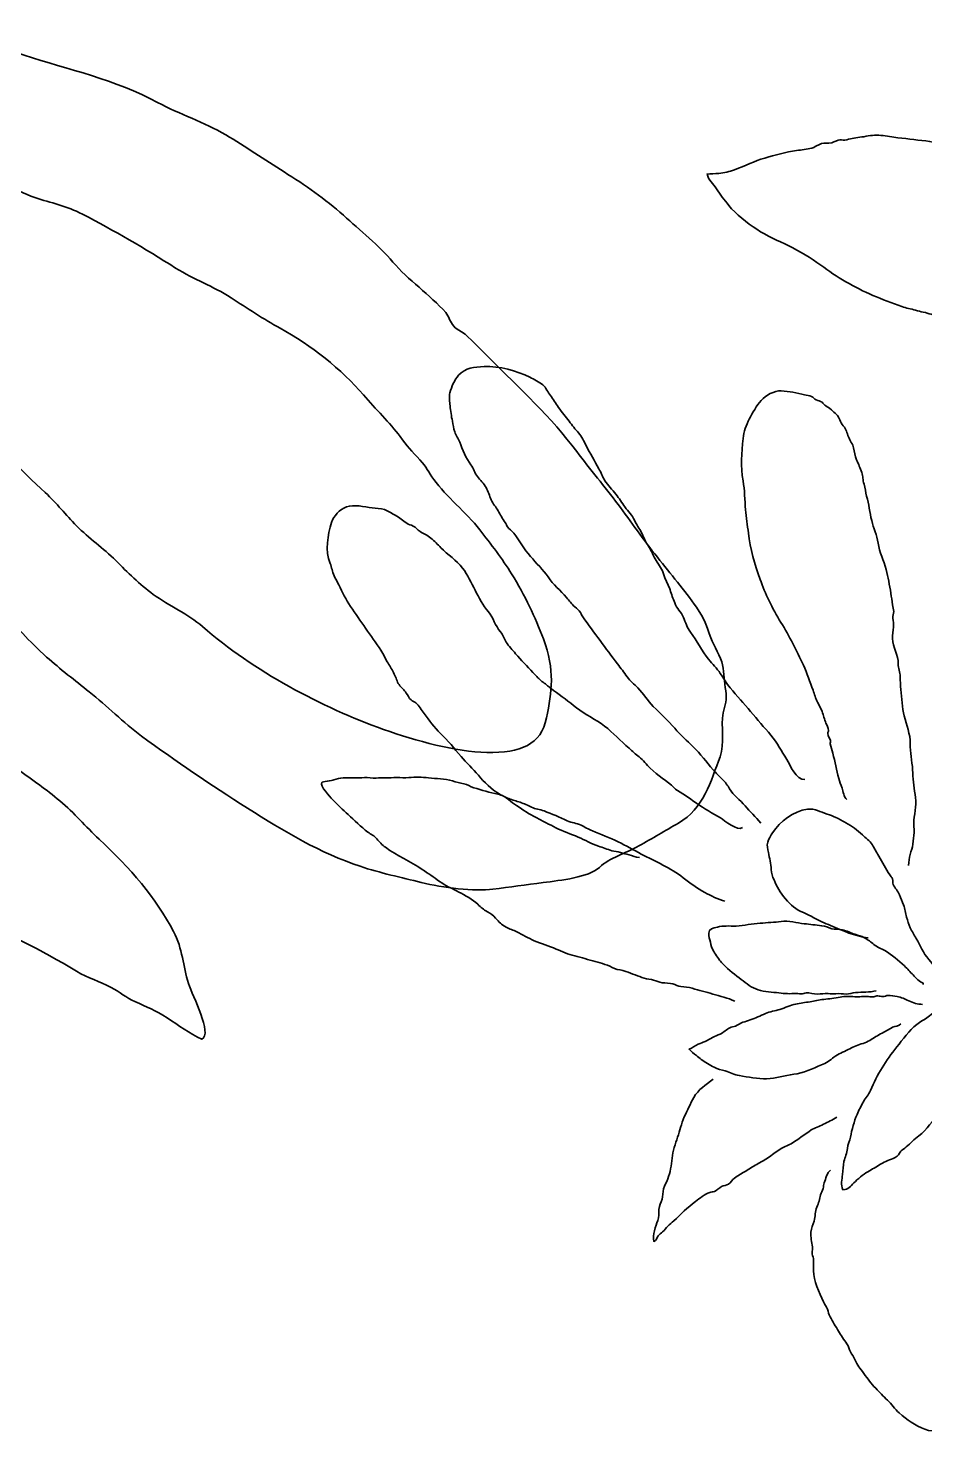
# Model space of a CAD drawing. Header units: millimetres. Extents: x 303.9 to 374.2, y -244.7 to -222.4.
# Drawn here: x 328.14 to 329.912, y -238.567 to -235.79 of the extents above; entities that cross this region are included whole.
import ezdxf

# ---------------------------------------------------------------- set-up
doc = ezdxf.new("R2010")
doc.units = ezdxf.units.MM
doc.header["$MEASUREMENT"] = 0
doc.layers.add('Bottom', color=7, linetype='Continuous', lineweight=0)

msp = doc.modelspace()

# ---------------------------------------------------------------- linework, layer by layer
at = {"layer": 'Bottom', "color": 18, "lineweight": 35, "true_color": 0x000000}
for points, knots in [([(327.5417, -236.2368), (327.5549, -236.2578), (327.551, -236.2714), (327.5564, -236.2911), (327.5619, -236.3112), (327.5755, -236.3258), (327.5893, -236.3455), (327.6132, -236.3798), (327.6267, -236.414), (327.6498, -236.4472), (327.695, -236.5122), (327.7507, -236.5736), (327.8089, -236.6347), (327.8376, -236.6648), (327.8649, -236.6952), (327.8938, -236.7252), (327.9265, -236.7592), (327.9478, -236.797), (327.9791, -236.8321), (328.0123, -236.8694), (328.0516, -236.902), (328.0853, -236.9384), (328.1165, -236.972), (328.1416, -237.0021), (328.1769, -237.0334), (328.2038, -237.0572), (328.2327, -237.0795), (328.2612, -237.1021), (328.2966, -237.1303), (328.3278, -237.1625), (328.3644, -237.1894), (328.4325, -237.2394), (328.5005, -237.2856), (328.5738, -237.332), (328.6464, -237.378), (328.7178, -237.4209), (328.7963, -237.4469), (328.8356, -237.46), (328.8783, -237.4691), (328.9172, -237.4788), (328.9596, -237.4894), (329.0222, -237.4968), (329.0589, -237.4921), (329.0917, -237.4879), (329.1248, -237.4834), (329.1578, -237.4791), (329.1937, -237.4745), (329.2474, -237.4689), (329.2692, -237.449), (329.2905, -237.4296), (329.3204, -237.4216), (329.3474, -237.4065), (329.3737, -237.3918), (329.3995, -237.3764), (329.4256, -237.3614), (329.4739, -237.3337), (329.4898, -237.2784), (329.5075, -237.2303), (329.5169, -237.2047), (329.5088, -237.1708), (329.5138, -237.1435), (329.5165, -237.1287), (329.5224, -237.1174), (329.5189, -237.1001), (329.5152, -237.082), (329.5161, -237.0661), (329.5126, -237.049), (329.5091, -237.0322), (329.4954, -237.0126), (329.4893, -236.9952), (329.481, -236.9715), (329.4769, -236.9579), (329.4609, -236.9349), (329.4371, -236.9008), (329.4103, -236.8695), (329.3837, -236.836), (329.3569, -236.8023), (329.3312, -236.7656), (329.3061, -236.7317), (329.2797, -236.6962), (329.2508, -236.6631), (329.2243, -236.6273), (329.1745, -236.56), (329.1119, -236.5024), (329.0507, -236.4415), (329.0349, -236.4258), (329.0208, -236.4104), (329.0036, -236.3953), (328.9957, -236.3884), (328.9897, -236.3888), (328.9812, -236.3796), (328.9738, -236.3716), (328.9727, -236.3605), (328.9655, -236.3525), (328.9347, -236.3178), (328.8907, -236.2876), (328.8611, -236.2527), (328.8333, -236.2201), (328.7966, -236.1903), (328.7632, -236.1602), (328.7277, -236.1282), (328.6877, -236.1009), (328.646, -236.0745), (328.6077, -236.0502), (328.5696, -236.0245), (328.5307, -236.0013), (328.4878, -235.9759), (328.4401, -235.961), (328.3962, -235.9373), (328.3144, -235.8929), (328.2179, -235.8717), (328.1328, -235.844), (328.0903, -235.8302), (328.0506, -235.826), (328.0088, -235.8151), (327.9773, -235.8069), (327.9027, -235.7904), (327.8924, -235.8171), (327.9012, -235.8242), (327.9102, -235.8266), (327.9193, -235.8244)], [0, 0, 0, 0, 1, 1, 1, 2, 2, 2, 3, 3, 3, 4, 4, 4, 5, 5, 5, 6, 6, 6, 7, 7, 7, 8, 8, 8, 9, 9, 9, 10, 10, 10, 11, 11, 11, 12, 12, 12, 13, 13, 13, 14, 14, 14, 15, 15, 15, 16, 16, 16, 17, 17, 17, 18, 18, 18, 19, 19, 19, 20, 20, 20, 21, 21, 21, 22, 22, 22, 23, 23, 23, 24, 24, 24, 25, 25, 25, 26, 26, 26, 27, 27, 27, 28, 28, 28, 29, 29, 29, 30, 30, 30, 31, 31, 31, 32, 32, 32, 33, 33, 33, 34, 34, 34, 35, 35, 35, 36, 36, 36, 37, 37, 37, 38, 38, 38, 39, 39, 39, 40, 40, 40, 40]), ([(327.8457, -235.8618), (327.8658, -235.876), (327.8909, -235.9173), (327.8957, -235.9353), (327.902, -235.9589), (327.9, -235.9748), (327.8967, -235.9939), (327.8903, -236.031), (327.8901, -236.0704), (327.8917, -236.1116), (327.8931, -236.1476), (327.8939, -236.1816), (327.89, -236.2153), (327.8875, -236.2367), (327.8876, -236.2513), (327.8921, -236.2741), (327.8952, -236.2894), (327.8892, -236.3013), (327.8967, -236.3177), (327.9054, -236.3368), (327.9255, -236.3557), (327.9376, -236.3746), (327.9568, -236.4045), (327.9686, -236.4329), (327.9804, -236.4624), (327.9871, -236.479), (327.9964, -236.4882), (328.0085, -236.5033), (328.025, -236.5238), (328.0326, -236.5393), (328.0436, -236.5604), (328.0699, -236.6107), (328.1281, -236.6649), (328.1742, -236.7084), (328.1971, -236.73), (328.2143, -236.752), (328.2361, -236.7741), (328.2604, -236.7988), (328.2889, -236.8181), (328.3137, -236.8427), (328.3366, -236.8655), (328.3604, -236.8901), (328.3877, -236.9097), (328.4189, -236.9322), (328.456, -236.9481), (328.485, -236.9733), (328.5856, -237.0606), (328.721, -237.1334), (328.8424, -237.1763), (328.9074, -237.1992), (328.9856, -237.2207), (329.0465, -237.2217), (329.1141, -237.2228), (329.154, -237.2071), (329.1646, -237.1536), (329.1749, -237.1019), (329.1821, -237.0597), (329.1584, -236.9976), (329.142, -236.9546), (329.1223, -236.912), (329.0955, -236.8688), (329.0778, -236.8402), (329.0546, -236.8096), (329.0326, -236.7817), (329.0059, -236.7478), (328.9665, -236.7159), (328.9418, -236.6825), (328.931, -236.6679), (328.9276, -236.6575), (328.9145, -236.6439), (328.8984, -236.6273), (328.889, -236.6155), (328.8755, -236.5976), (328.8549, -236.5703), (328.8268, -236.5432), (328.8031, -236.5154), (328.7598, -236.4648), (328.6991, -236.4168), (328.6383, -236.3836), (328.6056, -236.3657), (328.5732, -236.3439), (328.5414, -236.3234), (328.5046, -236.2997), (328.4695, -236.2886), (328.4318, -236.2646), (328.3699, -236.2251), (328.3108, -236.1912), (328.2478, -236.1581), (328.2168, -236.1419), (328.185, -236.1359), (328.1534, -236.1253), (328.133, -236.1185), (328.114, -236.1064), (328.0932, -236.0998), (328.0767, -236.0946), (328.0579, -236.0956), (328.0451, -236.0812), (328.049, -236.0807), (328.053, -236.0802), (328.0569, -236.0797)], [0, 0, 0, 0, 1, 1, 1, 2, 2, 2, 3, 3, 3, 4, 4, 4, 5, 5, 5, 6, 6, 6, 7, 7, 7, 8, 8, 8, 9, 9, 9, 10, 10, 10, 11, 11, 11, 12, 12, 12, 13, 13, 13, 14, 14, 14, 15, 15, 15, 16, 16, 16, 17, 17, 17, 18, 18, 18, 19, 19, 19, 20, 20, 20, 21, 21, 21, 22, 22, 22, 23, 23, 23, 24, 24, 24, 25, 25, 25, 26, 26, 26, 27, 27, 27, 28, 28, 28, 29, 29, 29, 30, 30, 30, 31, 31, 31, 32, 32, 32, 33, 33, 33, 33]), ([(330.6259, -236.4541), (330.6073, -236.4519), (330.5862, -236.4602), (330.5679, -236.4608), (330.5492, -236.4615), (330.5286, -236.4557), (330.5119, -236.45), (330.4952, -236.4445), (330.4727, -236.4451), (330.4551, -236.4431), (330.4436, -236.4418), (330.4362, -236.4398), (330.4255, -236.4362), (330.4146, -236.4326), (330.4028, -236.4346), (330.3919, -236.4315), (330.384, -236.4292), (330.3781, -236.4257), (330.3697, -236.4243), (330.3615, -236.4229), (330.3521, -236.4238), (330.3441, -236.4216), (330.3344, -236.4189), (330.3272, -236.4149), (330.3169, -236.4138), (330.3059, -236.4127), (330.2947, -236.4115), (330.2837, -236.41), (330.2732, -236.4086), (330.2646, -236.4039), (330.2545, -236.402), (330.2465, -236.4005), (330.238, -236.4002), (330.2299, -236.3993), (330.2055, -236.3964), (330.1811, -236.3939), (330.1568, -236.3908), (330.1462, -236.3895), (330.138, -236.392), (330.1275, -236.3921), (330.1191, -236.3921), (330.1101, -236.3898), (330.1017, -236.3888), (330.0934, -236.3879), (330.0851, -236.3868), (330.0767, -236.3859), (330.0632, -236.3845), (330.0529, -236.3799), (330.04, -236.377), (330.0315, -236.3752), (330.0221, -236.3758), (330.0136, -236.3743), (330.0036, -236.3725), (329.9955, -236.368), (329.9853, -236.3664), (329.9643, -236.3632), (329.9444, -236.3628), (329.9247, -236.356), (329.9149, -236.3526), (329.9036, -236.351), (329.8937, -236.348), (329.8845, -236.3452), (329.8758, -236.344), (329.8668, -236.3406), (329.8476, -236.3332), (329.8281, -236.3266), (329.8094, -236.3186), (329.7735, -236.3032), (329.7373, -236.2818), (329.7065, -236.2589), (329.687, -236.2443), (329.6648, -236.2315), (329.6432, -236.2208), (329.6222, -236.2104), (329.5999, -236.2008), (329.5802, -236.1881), (329.5605, -236.1753), (329.5394, -236.1584), (329.5247, -236.1407), (329.5156, -236.1297), (329.5081, -236.1196), (329.5004, -236.1079), (329.4941, -236.0982), (329.4843, -236.0905), (329.482, -236.0789), (329.4891, -236.0777), (329.4973, -236.0785), (329.505, -236.0775), (329.5169, -236.076), (329.525, -236.0743), (329.5364, -236.0702), (329.5569, -236.0629), (329.5754, -236.0532), (329.5961, -236.0473), (329.616, -236.0416), (329.638, -236.0354), (329.6588, -236.0324), (329.6687, -236.031), (329.6793, -236.0299), (329.6887, -236.0274), (329.6959, -236.0255), (329.695, -236.0243), (329.7025, -236.0208), (329.7118, -236.0165), (329.7135, -236.0186), (329.7228, -236.018), (329.7312, -236.0175), (329.7335, -236.0139), (329.7408, -236.0119), (329.7447, -236.0108), (329.7501, -236.0122), (329.754, -236.0116), (329.7645, -236.0099), (329.7729, -236.007), (329.7837, -236.006), (329.7945, -236.0051), (329.8062, -236.0019), (329.8171, -236.0019), (329.8282, -236.002), (329.84, -236.0048), (329.851, -236.0061), (329.8721, -236.0086), (329.8931, -236.0111), (329.9142, -236.0134), (329.934, -236.0156), (329.951, -236.0223), (329.9712, -236.0244), (329.9888, -236.0263), (330.0063, -236.0346), (330.0232, -236.0404), (330.0423, -236.047), (330.0607, -236.0534), (330.0799, -236.0596), (330.0889, -236.0625), (330.096, -236.0682), (330.1049, -236.071), (330.1152, -236.0744), (330.1262, -236.0773), (330.137, -236.0791), (330.1571, -236.0824), (330.1766, -236.0906), (330.1963, -236.097), (330.2149, -236.1031), (330.2336, -236.1078), (330.2525, -236.1136), (330.2724, -236.1197), (330.2922, -236.1242), (330.3122, -236.1308), (330.3305, -236.1369), (330.3487, -236.1459), (330.3654, -236.1553), (330.3755, -236.161), (330.3873, -236.1651), (330.3966, -236.1721), (330.4071, -236.1799), (330.4166, -236.1887), (330.4273, -236.1965), (330.45, -236.213), (330.4752, -236.2323), (330.4937, -236.2528), (330.4978, -236.2574), (330.4989, -236.2621), (330.5024, -236.2664), (330.5089, -236.2741), (330.517, -236.2799), (330.5237, -236.2875), (330.5329, -236.298), (330.5446, -236.3075), (330.5529, -236.3184), (330.5567, -236.3233), (330.5583, -236.3293), (330.5624, -236.3341), (330.568, -236.3409), (330.5757, -236.3454), (330.5818, -236.3517), (330.5892, -236.3593), (330.5954, -236.3681), (330.6022, -236.3762), (330.6104, -236.3859), (330.6183, -236.3959), (330.6267, -236.4055), (330.6351, -236.4151), (330.6458, -236.4216), (330.6506, -236.4333), (330.6511, -236.4324), (330.6516, -236.4315), (330.652, -236.4306)], [0, 0, 0, 0, 1, 1, 1, 2, 2, 2, 3, 3, 3, 4, 4, 4, 5, 5, 5, 6, 6, 6, 7, 7, 7, 8, 8, 8, 9, 9, 9, 10, 10, 10, 11, 11, 11, 12, 12, 12, 13, 13, 13, 14, 14, 14, 15, 15, 15, 16, 16, 16, 17, 17, 17, 18, 18, 18, 19, 19, 19, 20, 20, 20, 21, 21, 21, 22, 22, 22, 23, 23, 23, 24, 24, 24, 25, 25, 25, 26, 26, 26, 27, 27, 27, 28, 28, 28, 29, 29, 29, 30, 30, 30, 31, 31, 31, 32, 32, 32, 33, 33, 33, 34, 34, 34, 35, 35, 35, 36, 36, 36, 37, 37, 37, 38, 38, 38, 39, 39, 39, 40, 40, 40, 41, 41, 41, 42, 42, 42, 43, 43, 43, 44, 44, 44, 45, 45, 45, 46, 46, 46, 47, 47, 47, 48, 48, 48, 49, 49, 49, 50, 50, 50, 51, 51, 51, 52, 52, 52, 53, 53, 53, 54, 54, 54, 55, 55, 55, 56, 56, 56, 57, 57, 57, 58, 58, 58, 59, 59, 59, 60, 60, 60, 61, 61, 61, 62, 62, 62, 62]), ([(329.5879, -237.3614), (329.5777, -237.3494), (329.5672, -237.3386), (329.5569, -237.3272), (329.5469, -237.3162), (329.5339, -237.3062), (329.5265, -237.2939), (329.5224, -237.2871), (329.5178, -237.2805), (329.5119, -237.275), (329.5053, -237.2688), (329.5001, -237.2629), (329.494, -237.256), (329.4804, -237.2407), (329.4691, -237.2248), (329.4544, -237.2107), (329.4421, -237.1988), (329.4292, -237.1875), (329.4181, -237.1742), (329.4051, -237.1586), (329.3897, -237.1458), (329.3757, -237.1312), (329.3645, -237.1196), (329.3563, -237.106), (329.3452, -237.0945), (329.3377, -237.0868), (329.3303, -237.081), (329.324, -237.0723), (329.3178, -237.0637), (329.3112, -237.0554), (329.3049, -237.0469), (329.2821, -237.0163), (329.2586, -236.9854), (329.2364, -236.9542), (329.2343, -236.9513), (329.2334, -236.9483), (329.2317, -236.9455), (329.2286, -236.9404), (329.2248, -236.9383), (329.2204, -236.9342), (329.2144, -236.9286), (329.2095, -236.922), (329.2042, -236.9157), (329.1924, -236.9017), (329.1776, -236.8903), (329.1677, -236.875), (329.1587, -236.8612), (329.1441, -236.8479), (329.133, -236.8346), (329.1204, -236.8196), (329.1112, -236.8038), (329.0998, -236.7883), (329.0963, -236.7835), (329.0909, -236.7811), (329.0876, -236.7762), (329.0858, -236.7736), (329.0849, -236.7702), (329.0829, -236.7674), (329.0772, -236.7597), (329.0735, -236.7523), (329.0689, -236.7441), (329.0646, -236.7367), (329.0588, -236.7306), (329.0553, -236.7226), (329.0517, -236.7144), (329.0499, -236.7061), (329.0453, -236.6984), (329.0405, -236.6904), (329.0337, -236.6841), (329.0282, -236.6767), (329.0227, -236.6692), (329.0209, -236.661), (329.0151, -236.6534), (329.0052, -236.6404), (328.9982, -236.6233), (328.9934, -236.6087), (328.9909, -236.6014), (328.9853, -236.5959), (328.9832, -236.5884), (328.9812, -236.5816), (328.9801, -236.5742), (328.9787, -236.5672), (328.9766, -236.5574), (328.9751, -236.5469), (328.9742, -236.5369), (328.9736, -236.5294), (328.9714, -236.5185), (328.9736, -236.5111), (328.9774, -236.4984), (328.982, -236.4866), (328.991, -236.4766), (329.0046, -236.4614), (329.0213, -236.4604), (329.0413, -236.4595), (329.0712, -236.4581), (329.106, -236.4671), (329.1317, -236.4805), (329.1402, -236.4849), (329.1501, -236.4896), (329.1574, -236.4957), (329.1639, -236.5011), (329.1672, -236.51), (329.1724, -236.5166), (329.178, -236.5238), (329.1831, -236.5324), (329.1881, -236.54), (329.1948, -236.55), (329.2029, -236.5576), (329.2096, -236.5675), (329.215, -236.5756), (329.2217, -236.583), (329.2281, -236.5905), (329.2349, -236.5985), (329.238, -236.6063), (329.2427, -236.6154), (329.2508, -236.6311), (329.2598, -236.6458), (329.2681, -236.6611), (329.2723, -236.6688), (329.275, -236.6773), (329.2801, -236.685), (329.2862, -236.6945), (329.2943, -236.7029), (329.3017, -236.7116), (329.3086, -236.7198), (329.3134, -236.7283), (329.3196, -236.7368), (329.3262, -236.746), (329.334, -236.7528), (329.3386, -236.763), (329.3425, -236.7717), (329.3482, -236.7793), (329.3525, -236.7879), (329.3574, -236.7975), (329.3599, -236.8057), (329.3663, -236.8145), (329.3724, -236.8231), (329.3757, -236.8336), (329.3812, -236.8427), (329.3869, -236.852), (329.3938, -236.8603), (329.3965, -236.8708), (329.3993, -236.8818), (329.4056, -236.8899), (329.4089, -236.9006), (329.4117, -236.9095), (329.4146, -236.9177), (329.418, -236.9264), (329.4221, -236.9371), (329.4306, -236.9445), (329.4351, -236.9549), (329.4396, -236.9653), (329.442, -236.9746), (329.4491, -236.9841), (329.462, -237.0014), (329.4715, -237.0209), (329.4849, -237.0378), (329.4924, -237.0472), (329.5014, -237.0558), (329.5081, -237.0657), (329.5145, -237.0751), (329.52, -237.0856), (329.5275, -237.0943), (329.5544, -237.1253), (329.5815, -237.1565), (329.608, -237.188), (329.6207, -237.2032), (329.6293, -237.2188), (329.6392, -237.2356), (329.6455, -237.2462), (329.6586, -237.2771), (329.6751, -237.2754)], [0, 0, 0, 0, 1, 1, 1, 2, 2, 2, 3, 3, 3, 4, 4, 4, 5, 5, 5, 6, 6, 6, 7, 7, 7, 8, 8, 8, 9, 9, 9, 10, 10, 10, 11, 11, 11, 12, 12, 12, 13, 13, 13, 14, 14, 14, 15, 15, 15, 16, 16, 16, 17, 17, 17, 18, 18, 18, 19, 19, 19, 20, 20, 20, 21, 21, 21, 22, 22, 22, 23, 23, 23, 24, 24, 24, 25, 25, 25, 26, 26, 26, 27, 27, 27, 28, 28, 28, 29, 29, 29, 30, 30, 30, 31, 31, 31, 32, 32, 32, 33, 33, 33, 34, 34, 34, 35, 35, 35, 36, 36, 36, 37, 37, 37, 38, 38, 38, 39, 39, 39, 40, 40, 40, 41, 41, 41, 42, 42, 42, 43, 43, 43, 44, 44, 44, 45, 45, 45, 46, 46, 46, 47, 47, 47, 48, 48, 48, 49, 49, 49, 50, 50, 50, 51, 51, 51, 52, 52, 52, 53, 53, 53, 54, 54, 54, 55, 55, 55, 56, 56, 56, 57, 57, 57, 57]), ([(329.7583, -237.3149), (329.7517, -237.3095), (329.7514, -237.2995), (329.7486, -237.2922), (329.7463, -237.2859), (329.7437, -237.2799), (329.7421, -237.2733), (329.738, -237.2567), (329.7349, -237.24), (329.7302, -237.2236), (329.7284, -237.2174), (329.7266, -237.2113), (329.7253, -237.2049), (329.7249, -237.2029), (329.7261, -237.201), (329.7256, -237.1985), (329.7244, -237.1934), (329.721, -237.1898), (329.7205, -237.1843), (329.7203, -237.1823), (329.7219, -237.1802), (329.7218, -237.1782), (329.7213, -237.1727), (329.719, -237.169), (329.7169, -237.164), (329.7137, -237.1564), (329.7119, -237.1485), (329.7092, -237.1408), (329.707, -237.1344), (329.7032, -237.1287), (329.7, -237.1226), (329.6956, -237.1147), (329.6946, -237.1072), (329.6913, -237.099), (329.6847, -237.0828), (329.6801, -237.0654), (329.6724, -237.0494), (329.6585, -237.0209), (329.6449, -236.9919), (329.6277, -236.9649), (329.6192, -236.9516), (329.6114, -236.9365), (329.6044, -236.9223), (329.5979, -236.909), (329.5914, -236.8935), (329.5866, -236.8798), (329.5762, -236.85), (329.567, -236.8195), (329.5635, -236.7883), (329.5618, -236.773), (329.5588, -236.7575), (329.5578, -236.7422), (329.5566, -236.7235), (329.5562, -236.7038), (329.553, -236.6851), (329.5483, -236.6572), (329.5501, -236.6297), (329.5532, -236.6014), (329.5546, -236.5883), (329.5592, -236.5749), (329.5654, -236.563), (329.5717, -236.5511), (329.5797, -236.5362), (329.5888, -236.5261), (329.5975, -236.5166), (329.615, -236.5064), (329.6281, -236.5073), (329.6441, -236.5085), (329.6595, -236.5111), (329.6746, -236.5154), (329.679, -236.5166), (329.6843, -236.5163), (329.6884, -236.5183), (329.6922, -236.5201), (329.6937, -236.5235), (329.6975, -236.5251), (329.7022, -236.527), (329.7049, -236.5267), (329.7091, -236.5299), (329.7114, -236.5316), (329.7145, -236.5353), (329.7167, -236.5372), (329.7207, -236.5404), (329.7233, -236.54), (329.7275, -236.5445), (329.7308, -236.5481), (329.7346, -236.5506), (329.7378, -236.5538), (329.7441, -236.5602), (329.7448, -236.5693), (329.7509, -236.5763), (329.7577, -236.584), (329.7579, -236.5895), (329.7614, -236.5984), (329.7643, -236.6056), (329.7698, -236.6126), (329.7715, -236.6202), (329.7733, -236.6282), (329.774, -236.6354), (329.7774, -236.6433), (329.7811, -236.6518), (329.7846, -236.6598), (329.7877, -236.6686), (329.7905, -236.6763), (329.7892, -236.6833), (329.792, -236.6914), (329.7947, -236.6993), (329.7947, -236.7072), (329.7971, -236.7153), (329.802, -236.7312), (329.8031, -236.7476), (329.8072, -236.7636), (329.8109, -236.7784), (329.8175, -236.7927), (329.8198, -236.8081), (329.8225, -236.826), (329.8313, -236.843), (329.8357, -236.8603), (329.8395, -236.8756), (329.8425, -236.8916), (329.845, -236.9072), (329.8463, -236.9151), (329.8478, -236.9221), (329.8485, -236.93), (329.8489, -236.9347), (329.8507, -236.9387), (329.8507, -236.9435), (329.8508, -236.9478), (329.8485, -236.9523), (329.8488, -236.9566), (329.8493, -236.963), (329.851, -236.9675), (329.8505, -236.974), (329.8499, -236.9815), (329.8476, -236.9895), (329.8481, -236.997), (329.8493, -237.014), (329.8601, -237.0297), (329.8597, -237.0465), (329.8594, -237.0558), (329.8639, -237.063), (329.8637, -237.0721), (329.8635, -237.0804), (329.864, -237.0894), (329.865, -237.0978), (329.867, -237.1145), (329.8675, -237.1331), (329.8713, -237.1496), (329.8754, -237.1672), (329.8839, -237.1863), (329.8835, -237.2042), (329.8831, -237.2216), (329.8869, -237.2388), (329.8881, -237.2563), (329.8891, -237.2721), (329.8896, -237.2889), (329.8929, -237.3047), (329.8964, -237.3215), (329.8927, -237.339), (329.8905, -237.356), (329.8894, -237.3643), (329.8918, -237.3718), (329.8913, -237.38), (329.8908, -237.3877), (329.8893, -237.3953), (329.8885, -237.4029), (329.8877, -237.4106), (329.8852, -237.4162), (329.8829, -237.4235), (329.8808, -237.4302), (329.8809, -237.4381), (329.8801, -237.445)], [0, 0, 0, 0, 1, 1, 1, 2, 2, 2, 3, 3, 3, 4, 4, 4, 5, 5, 5, 6, 6, 6, 7, 7, 7, 8, 8, 8, 9, 9, 9, 10, 10, 10, 11, 11, 11, 12, 12, 12, 13, 13, 13, 14, 14, 14, 15, 15, 15, 16, 16, 16, 17, 17, 17, 18, 18, 18, 19, 19, 19, 20, 20, 20, 21, 21, 21, 22, 22, 22, 23, 23, 23, 24, 24, 24, 25, 25, 25, 26, 26, 26, 27, 27, 27, 28, 28, 28, 29, 29, 29, 30, 30, 30, 31, 31, 31, 32, 32, 32, 33, 33, 33, 34, 34, 34, 35, 35, 35, 36, 36, 36, 37, 37, 37, 38, 38, 38, 39, 39, 39, 40, 40, 40, 41, 41, 41, 42, 42, 42, 43, 43, 43, 44, 44, 44, 45, 45, 45, 46, 46, 46, 47, 47, 47, 48, 48, 48, 49, 49, 49, 50, 50, 50, 51, 51, 51, 52, 52, 52, 53, 53, 53, 54, 54, 54, 55, 55, 55, 56, 56, 56, 57, 57, 57, 57]), ([(326.7034, -236.7463), (326.7378, -236.746), (326.7756, -236.7577), (326.8089, -236.7583), (326.8453, -236.7589), (326.8796, -236.754), (326.9176, -236.7561), (326.9925, -236.7603), (327.0672, -236.7576), (327.1482, -236.7787), (327.1842, -236.7881), (327.2174, -236.7886), (327.2528, -236.7972), (327.2704, -236.8015), (327.2874, -236.8096), (327.3049, -236.8149), (327.3261, -236.8213), (327.3445, -236.8223), (327.3652, -236.8292), (327.4377, -236.8534), (327.5076, -236.8825), (327.5787, -236.9142), (327.6063, -236.9265), (327.6335, -236.9465), (327.6596, -236.9631), (327.6747, -236.9727), (327.6914, -236.9859), (327.7071, -236.9938), (327.7265, -237.0034), (327.7431, -237.006), (327.7624, -237.0173), (327.8265, -237.055), (327.8892, -237.098), (327.9521, -237.1379), (327.984, -237.1581), (328.0157, -237.1784), (328.0477, -237.1984), (328.0769, -237.2168), (328.094, -237.236), (328.1203, -237.2553), (328.1501, -237.2772), (328.1756, -237.2946), (328.2032, -237.3177), (328.2318, -237.3416), (328.254, -237.3685), (328.2807, -237.3933), (328.3417, -237.45), (328.3933, -237.5102), (328.4278, -237.5756), (328.4461, -237.6103), (328.4457, -237.6438), (328.4573, -237.6786), (328.4659, -237.7044), (328.505, -237.7769), (328.4836, -237.7888), (328.4597, -237.7774), (328.4376, -237.761), (328.4152, -237.7466), (328.3915, -237.7313), (328.3753, -237.7248), (328.3515, -237.7144), (328.3338, -237.7065), (328.3211, -237.6951), (328.3041, -237.6861), (328.2809, -237.6739), (328.2592, -237.668), (328.2362, -237.6544), (328.1637, -237.6116), (328.0988, -237.5742), (328.0198, -237.5562), (327.9387, -237.5378), (327.8568, -237.5266), (327.7752, -237.5017), (327.7357, -237.4897), (327.7021, -237.4777), (327.6629, -237.4618), (327.6188, -237.444), (327.5723, -237.4322), (327.5281, -237.4135), (327.4828, -237.3943), (327.4413, -237.3826), (327.3988, -237.355), (327.3793, -237.3423), (327.3617, -237.3346), (327.3425, -237.3247), (327.3195, -237.3128), (327.3212, -237.3131), (327.3002, -237.2948), (327.2835, -237.2802), (327.2639, -237.2692), (327.2449, -237.2574), (327.222, -237.2434), (327.2086, -237.2297), (327.1889, -237.2138), (327.1489, -237.1816), (327.1088, -237.1548), (327.0672, -237.1245), (327.0324, -237.099), (327.0003, -237.0656), (326.968, -237.0375), (326.9496, -237.0215), (326.9302, -237.0096), (326.9119, -236.9948), (326.8935, -236.98), (326.8783, -236.9576), (326.8619, -236.9411), (326.8329, -236.912), (326.803, -236.8828), (326.7713, -236.855), (326.7466, -236.8334), (326.7172, -236.7948), (326.6885, -236.7792), (326.7058, -236.7764), (326.72, -236.788), (326.7366, -236.7989)], [0, 0, 0, 0, 1, 1, 1, 2, 2, 2, 3, 3, 3, 4, 4, 4, 5, 5, 5, 6, 6, 6, 7, 7, 7, 8, 8, 8, 9, 9, 9, 10, 10, 10, 11, 11, 11, 12, 12, 12, 13, 13, 13, 14, 14, 14, 15, 15, 15, 16, 16, 16, 17, 17, 17, 18, 18, 18, 19, 19, 19, 20, 20, 20, 21, 21, 21, 22, 22, 22, 23, 23, 23, 24, 24, 24, 25, 25, 25, 26, 26, 26, 27, 27, 27, 28, 28, 28, 29, 29, 29, 30, 30, 30, 31, 31, 31, 32, 32, 32, 33, 33, 33, 34, 34, 34, 35, 35, 35, 36, 36, 36, 37, 37, 37, 38, 38, 38, 38]), ([(329.3482, -237.4298), (329.3404, -237.4297), (329.3349, -237.4256), (329.3277, -237.4239), (329.3214, -237.4224), (329.3167, -237.4217), (329.3108, -237.4195), (329.3052, -237.4174), (329.2994, -237.418), (329.2937, -237.4161), (329.2851, -237.4131), (329.276, -237.41), (329.2674, -237.4072), (329.2535, -237.4027), (329.2407, -237.3947), (329.2273, -237.3892), (329.2127, -237.3832), (329.1972, -237.3777), (329.183, -237.3708), (329.1766, -237.3677), (329.1705, -237.364), (329.1639, -237.361), (329.1569, -237.3579), (329.1509, -237.3534), (329.144, -237.3503), (329.1305, -237.3444), (329.1185, -237.335), (329.1056, -237.327), (329.0996, -237.3233), (329.0947, -237.3198), (329.0895, -237.3152), (329.084, -237.3103), (329.0778, -237.3077), (329.0713, -237.304), (329.056, -237.295), (329.0411, -237.2802), (329.0301, -237.2669), (329.0192, -237.2537), (329.0067, -237.2424), (328.9957, -237.2297), (328.9823, -237.2143), (328.97, -237.1984), (328.9552, -237.1843), (328.9429, -237.1726), (328.9331, -237.1584), (328.9231, -237.145), (328.9182, -237.1384), (328.9124, -237.129), (328.9063, -237.1239), (328.9037, -237.1217), (328.8998, -237.1205), (328.8971, -237.1181), (328.8926, -237.1142), (328.8907, -237.1092), (328.8876, -237.1045), (328.8835, -237.0986), (328.8776, -237.0938), (328.8734, -237.0879), (328.8687, -237.0814), (328.8676, -237.0739), (328.8638, -237.0669), (328.86, -237.0598), (328.856, -237.0522), (328.8518, -237.0457), (328.8463, -237.0375), (328.8433, -237.0283), (328.8375, -237.0198), (328.8175, -236.9908), (328.797, -236.9624), (328.7774, -236.9333), (328.7682, -236.9197), (328.7613, -236.9053), (328.754, -236.8908), (328.751, -236.8847), (328.7479, -236.8787), (328.7449, -236.8726), (328.7409, -236.8644), (328.7406, -236.8565), (328.7372, -236.8483), (328.7268, -236.8232), (328.7321, -236.7922), (328.7401, -236.7673), (328.7443, -236.7543), (328.7553, -236.7421), (328.7693, -236.7367), (328.7845, -236.7308), (328.8044, -236.7367), (328.82, -236.7386), (328.8279, -236.7395), (328.8368, -236.7394), (328.8443, -236.742), (328.8516, -236.7447), (328.8588, -236.7494), (328.8658, -236.7529), (328.8748, -236.7575), (328.8802, -236.7638), (328.8885, -236.769), (328.8923, -236.7715), (328.8972, -236.7723), (328.9013, -236.7744), (328.9069, -236.7773), (328.9094, -236.782), (328.9147, -236.7854), (328.922, -236.7901), (328.9294, -236.7921), (328.9362, -236.7984), (328.9427, -236.8044), (328.95, -236.8109), (328.956, -236.8173), (328.969, -236.8314), (328.9874, -236.8418), (328.9987, -236.8574), (329.0187, -236.8849), (329.0283, -236.9178), (329.0499, -236.9442), (329.0598, -236.9562), (329.0632, -236.9711), (329.0735, -236.9834), (329.079, -236.99), (329.0806, -236.9972), (329.085, -237.0039), (329.09, -237.0116), (329.0974, -237.0195), (329.1036, -237.0267), (329.1145, -237.0397), (329.1263, -237.0515), (329.1378, -237.0639), (329.1427, -237.0692), (329.1478, -237.0752), (329.1533, -237.0797), (329.1563, -237.0821), (329.1597, -237.0839), (329.1626, -237.0865), (329.1682, -237.0917), (329.1727, -237.0948), (329.1787, -237.0992), (329.1936, -237.1102), (329.2088, -237.1216), (329.2237, -237.1334), (329.241, -237.1472), (329.2615, -237.1565), (329.2791, -237.1697), (329.297, -237.1832), (329.3111, -237.1989), (329.3277, -237.2135), (329.3344, -237.2195), (329.3402, -237.2252), (329.3475, -237.2306), (329.3563, -237.237), (329.3617, -237.2459), (329.3695, -237.2532), (329.3846, -237.2674), (329.4025, -237.2774), (329.4171, -237.2919), (329.4236, -237.2985), (329.4303, -237.3013), (329.4381, -237.3063), (329.4461, -237.3113), (329.4539, -237.3174), (329.4618, -237.3228), (329.4764, -237.333), (329.4928, -237.3421), (329.5084, -237.3514), (329.5163, -237.3561), (329.5426, -237.3778), (329.5517, -237.3705)], [0, 0, 0, 0, 1, 1, 1, 2, 2, 2, 3, 3, 3, 4, 4, 4, 5, 5, 5, 6, 6, 6, 7, 7, 7, 8, 8, 8, 9, 9, 9, 10, 10, 10, 11, 11, 11, 12, 12, 12, 13, 13, 13, 14, 14, 14, 15, 15, 15, 16, 16, 16, 17, 17, 17, 18, 18, 18, 19, 19, 19, 20, 20, 20, 21, 21, 21, 22, 22, 22, 23, 23, 23, 24, 24, 24, 25, 25, 25, 26, 26, 26, 27, 27, 27, 28, 28, 28, 29, 29, 29, 30, 30, 30, 31, 31, 31, 32, 32, 32, 33, 33, 33, 34, 34, 34, 35, 35, 35, 36, 36, 36, 37, 37, 37, 38, 38, 38, 39, 39, 39, 40, 40, 40, 41, 41, 41, 42, 42, 42, 43, 43, 43, 44, 44, 44, 45, 45, 45, 46, 46, 46, 47, 47, 47, 48, 48, 48, 49, 49, 49, 50, 50, 50, 51, 51, 51, 52, 52, 52, 53, 53, 53, 54, 54, 54, 55, 55, 55, 55]), ([(329.5365, -237.7135), (329.5239, -237.707), (329.5071, -237.7034), (329.4933, -237.6993), (329.4798, -237.6953), (329.466, -237.692), (329.4526, -237.6879), (329.4452, -237.6857), (329.4377, -237.6858), (329.4301, -237.6847), (329.4239, -237.6837), (329.42, -237.6812), (329.4143, -237.6793), (329.4085, -237.6773), (329.3995, -237.6776), (329.3933, -237.677), (329.3864, -237.6763), (329.3826, -237.6735), (329.3763, -237.6716), (329.3704, -237.6697), (329.3639, -237.67), (329.3578, -237.6679), (329.3517, -237.6659), (329.3458, -237.6639), (329.3397, -237.6617), (329.3334, -237.6594), (329.3276, -237.6569), (329.3214, -237.6546), (329.314, -237.6519), (329.3062, -237.6516), (329.299, -237.6488), (329.2922, -237.6462), (329.2876, -237.6427), (329.2802, -237.6407), (329.2736, -237.6389), (329.2678, -237.6366), (329.261, -237.6351), (329.2472, -237.6322), (329.2342, -237.6266), (329.2203, -237.6238), (329.2075, -237.6212), (329.1955, -237.6152), (329.1835, -237.6104), (329.1693, -237.6048), (329.1543, -237.5999), (329.1404, -237.5939), (329.1286, -237.5888), (329.1174, -237.582), (329.1057, -237.5764), (329.0986, -237.573), (329.0918, -237.571), (329.0848, -237.5671), (329.0751, -237.5616), (329.0711, -237.5575), (329.0641, -237.5493), (329.0592, -237.5437), (329.0545, -237.5402), (329.0478, -237.5366), (329.0396, -237.5321), (329.0353, -237.5281), (329.0287, -237.5219), (329.0191, -237.5129), (329.0032, -237.5041), (328.9914, -237.4977), (328.9786, -237.4907), (328.9646, -237.4856), (328.9531, -237.4767), (328.9419, -237.4682), (328.9306, -237.4611), (328.919, -237.453), (328.896, -237.437), (328.8688, -237.4264), (328.8465, -237.4094), (328.8397, -237.4042), (328.8347, -237.399), (328.8294, -237.3927), (328.8242, -237.3865), (328.8183, -237.3841), (328.8116, -237.3792), (328.7977, -237.369), (328.7854, -237.3559), (328.7725, -237.3446), (328.7617, -237.3351), (328.7517, -237.3249), (328.7419, -237.3148), (328.7368, -237.3095), (328.7168, -237.2882), (328.7204, -237.2813), (328.7211, -237.2799), (328.7416, -237.2769), (328.7446, -237.276), (328.7506, -237.2742), (328.7564, -237.2722), (328.7628, -237.2722), (328.7766, -237.272), (328.7911, -237.2728), (328.8047, -237.2713), (328.8126, -237.2704), (328.8203, -237.273), (328.8283, -237.2726), (328.8347, -237.2722), (328.8402, -237.2716), (328.8468, -237.2722), (328.8546, -237.273), (328.8612, -237.2708), (328.8688, -237.2713), (328.8776, -237.2719), (328.8843, -237.2724), (328.8928, -237.2716), (328.9053, -237.2704), (328.9187, -237.2705), (328.9313, -237.272), (328.9465, -237.2738), (328.9641, -237.2735), (328.9787, -237.2782), (328.9865, -237.2807), (328.9935, -237.2817), (329.0014, -237.2837), (329.0081, -237.2854), (329.0144, -237.2895), (329.021, -237.2916), (329.0366, -237.2965), (329.0526, -237.301), (329.0686, -237.3043), (329.0764, -237.3059), (329.0827, -237.3107), (329.09, -237.3132), (329.0975, -237.3158), (329.105, -237.3179), (329.1125, -237.3204), (329.1207, -237.3231), (329.1277, -237.3261), (329.1352, -237.3302), (329.1427, -237.3342), (329.1516, -237.3341), (329.1597, -237.3374), (329.1755, -237.3438), (329.1904, -237.3496), (329.2056, -237.3569), (329.2146, -237.3612), (329.2241, -237.3614), (329.2329, -237.3657), (329.2403, -237.3694), (329.2475, -237.3735), (329.2552, -237.3768), (329.2723, -237.3839), (329.2895, -237.39), (329.3062, -237.3983), (329.3216, -237.4059), (329.3366, -237.4148), (329.3518, -237.4227), (329.3804, -237.4377), (329.4094, -237.4499), (329.4349, -237.4696), (329.4484, -237.4801), (329.4622, -237.4908), (329.4772, -237.4987), (329.4896, -237.5051), (329.5038, -237.5124), (329.5173, -237.5157)], [0, 0, 0, 0, 1, 1, 1, 2, 2, 2, 3, 3, 3, 4, 4, 4, 5, 5, 5, 6, 6, 6, 7, 7, 7, 8, 8, 8, 9, 9, 9, 10, 10, 10, 11, 11, 11, 12, 12, 12, 13, 13, 13, 14, 14, 14, 15, 15, 15, 16, 16, 16, 17, 17, 17, 18, 18, 18, 19, 19, 19, 20, 20, 20, 21, 21, 21, 22, 22, 22, 23, 23, 23, 24, 24, 24, 25, 25, 25, 26, 26, 26, 27, 27, 27, 28, 28, 28, 29, 29, 29, 30, 30, 30, 31, 31, 31, 32, 32, 32, 33, 33, 33, 34, 34, 34, 35, 35, 35, 36, 36, 36, 37, 37, 37, 38, 38, 38, 39, 39, 39, 40, 40, 40, 41, 41, 41, 42, 42, 42, 43, 43, 43, 44, 44, 44, 45, 45, 45, 46, 46, 46, 47, 47, 47, 48, 48, 48, 49, 49, 49, 50, 50, 50, 51, 51, 51, 52, 52, 52, 53, 53, 53, 53]), ([(329.8003, -237.5883), (329.7728, -237.5851), (329.7509, -237.5744), (329.7259, -237.5639), (329.7146, -237.5592), (329.703, -237.5547), (329.6927, -237.5485), (329.68, -237.5408), (329.6642, -237.5365), (329.6527, -237.5273), (329.6423, -237.519), (329.6304, -237.504), (329.6234, -237.4929), (329.6198, -237.4871), (329.6173, -237.4801), (329.6142, -237.4739), (329.6109, -237.4672), (329.609, -237.4604), (329.6088, -237.4533), (329.6085, -237.4419), (329.6052, -237.4309), (329.6031, -237.4196), (329.6018, -237.4131), (329.5996, -237.4055), (329.6017, -237.3994), (329.6037, -237.3938), (329.6073, -237.3855), (329.611, -237.3805), (329.6273, -237.3588), (329.6517, -237.3373), (329.6806, -237.334), (329.6962, -237.3322), (329.7047, -237.3396), (329.7191, -237.3436), (329.7257, -237.3454), (329.73, -237.3479), (329.7366, -237.3506), (329.7443, -237.3537), (329.7495, -237.3574), (329.7564, -237.3612), (329.7688, -237.3678), (329.7788, -237.3749), (329.7889, -237.3847), (329.7949, -237.3906), (329.8033, -237.3965), (329.808, -237.4035), (329.8129, -237.4109), (329.8164, -237.4193), (329.8213, -237.4267), (329.8291, -237.4388), (329.8352, -237.4517), (329.8428, -237.4639), (329.8449, -237.4673), (329.847, -237.4676), (329.8483, -237.4719), (329.8496, -237.476), (329.8475, -237.4792), (329.8496, -237.4831), (329.8533, -237.4901), (329.8592, -237.4956), (329.8621, -237.5034), (329.8647, -237.5105), (329.8671, -237.5164), (329.8703, -237.5233), (329.8737, -237.5307), (329.8732, -237.5395), (329.8762, -237.5473), (329.8788, -237.5544), (329.8801, -237.5614), (329.8834, -237.5682), (329.8871, -237.5756), (329.8908, -237.5823), (329.8951, -237.5893), (329.9038, -237.6036), (329.9082, -237.6184), (329.9201, -237.6308), (329.9317, -237.6429), (329.9361, -237.66), (329.9486, -237.6718)], [0, 0, 0, 0, 1, 1, 1, 2, 2, 2, 3, 3, 3, 4, 4, 4, 5, 5, 5, 6, 6, 6, 7, 7, 7, 8, 8, 8, 9, 9, 9, 10, 10, 10, 11, 11, 11, 12, 12, 12, 13, 13, 13, 14, 14, 14, 15, 15, 15, 16, 16, 16, 17, 17, 17, 18, 18, 18, 19, 19, 19, 20, 20, 20, 21, 21, 21, 22, 22, 22, 23, 23, 23, 24, 24, 24, 25, 25, 25, 26, 26, 26, 26]), ([(329.8163, -237.6929), (329.803, -237.6963), (329.7888, -237.6949), (329.7755, -237.6964), (329.7692, -237.6972), (329.763, -237.6995), (329.7566, -237.6994), (329.7494, -237.6993), (329.7437, -237.698), (329.7366, -237.6986), (329.731, -237.699), (329.7267, -237.6989), (329.721, -237.6984), (329.7136, -237.6977), (329.7071, -237.6995), (329.6998, -237.6994), (329.6923, -237.6992), (329.6849, -237.6965), (329.6774, -237.697), (329.6741, -237.6972), (329.6716, -237.6989), (329.6683, -237.6991), (329.6635, -237.6995), (329.659, -237.6974), (329.654, -237.698), (329.6422, -237.6995), (329.6314, -237.698), (329.6191, -237.6966), (329.6051, -237.6949), (329.5906, -237.6947), (329.578, -237.6893), (329.5658, -237.6841), (329.556, -237.6754), (329.5456, -237.6674), (329.5335, -237.6582), (329.52, -237.6481), (329.5103, -237.637), (329.5051, -237.6311), (329.4995, -237.622), (329.4952, -237.6152), (329.4913, -237.609), (329.4899, -237.6037), (329.4886, -237.5969), (329.4875, -237.5911), (329.4848, -237.5849), (329.4852, -237.5789), (329.4857, -237.5698), (329.4938, -237.5692), (329.5023, -237.5669), (329.5084, -237.5652), (329.5131, -237.5652), (329.5194, -237.5649), (329.526, -237.5646), (329.5333, -237.5653), (329.5397, -237.5649), (329.5552, -237.5638), (329.5712, -237.5607), (329.5869, -237.5594), (329.6009, -237.5583), (329.6148, -237.5576), (329.6285, -237.5558), (329.6426, -237.5541), (329.6598, -237.5587), (329.6739, -237.5604), (329.6853, -237.5617), (329.6967, -237.5631), (329.7081, -237.5643), (329.7164, -237.5652), (329.7211, -237.5679), (329.7285, -237.5702), (329.735, -237.5722), (329.7427, -237.5706), (329.7493, -237.5723), (329.7578, -237.5744), (329.7657, -237.5785), (329.7738, -237.5812), (329.7813, -237.5837), (329.7866, -237.584), (329.7933, -237.5883), (329.7998, -237.5925), (329.8056, -237.5962), (329.8114, -237.6012), (329.8181, -237.6069), (329.8259, -237.6091), (329.8333, -237.6135), (329.8474, -237.6218), (329.86, -237.633), (329.8719, -237.6437), (329.8783, -237.6496), (329.8832, -237.6556), (329.8891, -237.6617), (329.8939, -237.6665), (329.902, -237.6762), (329.9087, -237.6778), (329.9088, -237.6787), (329.9089, -237.6796), (329.909, -237.6805)], [0, 0, 0, 0, 1, 1, 1, 2, 2, 2, 3, 3, 3, 4, 4, 4, 5, 5, 5, 6, 6, 6, 7, 7, 7, 8, 8, 8, 9, 9, 9, 10, 10, 10, 11, 11, 11, 12, 12, 12, 13, 13, 13, 14, 14, 14, 15, 15, 15, 16, 16, 16, 17, 17, 17, 18, 18, 18, 19, 19, 19, 20, 20, 20, 21, 21, 21, 22, 22, 22, 23, 23, 23, 24, 24, 24, 25, 25, 25, 26, 26, 26, 27, 27, 27, 28, 28, 28, 29, 29, 29, 30, 30, 30, 31, 31, 31, 32, 32, 32, 32]), ([(329.8649, -237.7582), (329.8603, -237.7634), (329.8544, -237.7624), (329.8486, -237.765), (329.8446, -237.7667), (329.8408, -237.7695), (329.837, -237.7716), (329.8289, -237.7761), (329.8204, -237.7802), (329.8126, -237.7852), (329.8038, -237.7909), (329.797, -237.7951), (329.7866, -237.798), (329.7773, -237.8005), (329.7692, -237.8048), (329.7607, -237.8091), (329.7506, -237.8142), (329.7418, -237.8171), (329.7326, -237.8241), (329.7248, -237.8301), (329.7175, -237.8359), (329.7082, -237.8395), (329.6906, -237.8463), (329.6719, -237.856), (329.6532, -237.858), (329.6353, -237.8599), (329.6175, -237.8663), (329.5996, -237.8669), (329.5828, -237.8674), (329.5625, -237.863), (329.5458, -237.8605), (329.5354, -237.8589), (329.5278, -237.8541), (329.5178, -237.8513), (329.5104, -237.8492), (329.503, -237.8474), (329.496, -237.8441), (329.4874, -237.84), (329.4779, -237.8339), (329.4704, -237.8285), (329.4672, -237.8261), (329.4639, -237.8236), (329.4609, -237.821), (329.4566, -237.8171), (329.4501, -237.8126), (329.4464, -237.8084), (329.4529, -237.8058), (329.4577, -237.8011), (329.4642, -237.7987), (329.4702, -237.7964), (329.4726, -237.7959), (329.4782, -237.7929), (329.4883, -237.7874), (329.4973, -237.7826), (329.5079, -237.7783), (329.5153, -237.7753), (329.5198, -237.7694), (329.5269, -237.7661), (329.5303, -237.7645), (329.5344, -237.7643), (329.5378, -237.7627), (329.5433, -237.7602), (329.5469, -237.7571), (329.5527, -237.7551), (329.5577, -237.7536), (329.5626, -237.7518), (329.5673, -237.7502), (329.5772, -237.747), (329.5874, -237.7423), (329.5971, -237.7379), (329.6065, -237.7335), (329.6162, -237.7329), (329.6258, -237.7298), (329.6361, -237.7265), (329.6462, -237.7215), (329.6571, -237.7191), (329.6664, -237.7171), (329.6758, -237.7162), (329.6853, -237.7146), (329.6947, -237.7131), (329.7028, -237.7106), (329.7125, -237.7099), (329.7234, -237.7091), (329.734, -237.7068), (329.7447, -237.7053), (329.7551, -237.704), (329.7633, -237.7036), (329.7736, -237.7046), (329.7832, -237.7055), (329.791, -237.7031), (329.8009, -237.7044), (329.8046, -237.7049), (329.8076, -237.7053), (329.8113, -237.7049), (329.8138, -237.7035), (329.8165, -237.7029), (329.8194, -237.703), (329.8226, -237.7035), (329.8259, -237.704), (329.8291, -237.7045), (329.8329, -237.7042), (329.8359, -237.7023), (329.8397, -237.7021), (329.845, -237.7017), (329.852, -237.7035), (329.8573, -237.7043), (329.866, -237.7056), (329.8726, -237.7088), (329.8805, -237.7127), (329.89, -237.7174), (329.8975, -237.7189), (329.9079, -237.7201)], [0, 0, 0, 0, 1, 1, 1, 2, 2, 2, 3, 3, 3, 4, 4, 4, 5, 5, 5, 6, 6, 6, 7, 7, 7, 8, 8, 8, 9, 9, 9, 10, 10, 10, 11, 11, 11, 12, 12, 12, 13, 13, 13, 14, 14, 14, 15, 15, 15, 16, 16, 16, 17, 17, 17, 18, 18, 18, 19, 19, 19, 20, 20, 20, 21, 21, 21, 22, 22, 22, 23, 23, 23, 24, 24, 24, 25, 25, 25, 26, 26, 26, 27, 27, 27, 28, 28, 28, 29, 29, 29, 30, 30, 30, 31, 31, 31, 32, 32, 32, 33, 33, 33, 34, 34, 34, 35, 35, 35, 36, 36, 36, 37, 37, 37, 37]), ([(329.978, -237.7515), (329.9866, -237.7609), (329.9811, -237.7683), (329.9827, -237.7785), (329.9838, -237.7857), (329.984, -237.7909), (329.9831, -237.7985), (329.9816, -237.8117), (329.9824, -237.8283), (329.9783, -237.8409), (329.9755, -237.85), (329.9726, -237.8571), (329.9716, -237.8668), (329.9709, -237.8745), (329.9677, -237.8812), (329.9648, -237.8884), (329.9583, -237.9041), (329.953, -237.921), (329.9407, -237.9343), (329.9274, -237.9487), (329.9166, -237.9679), (329.9006, -237.9796), (329.8912, -237.9865), (329.8839, -237.994), (329.8754, -238.0016), (329.8718, -238.0047), (329.8677, -238.0064), (329.8645, -238.01), (329.8602, -238.0149), (329.8602, -238.0194), (329.8536, -238.0224), (329.8437, -238.0269), (329.8342, -238.0298), (329.8248, -238.0354), (329.8161, -238.0405), (329.8084, -238.0458), (329.7993, -238.0506), (329.79, -238.0556), (329.7795, -238.065), (329.772, -238.0724), (329.7651, -238.0792), (329.7617, -238.0859), (329.7503, -238.0862), (329.7459, -238.0761), (329.7484, -238.0661), (329.7496, -238.0558), (329.7505, -238.0476), (329.7504, -238.0384), (329.7524, -238.0304), (329.7546, -238.0213), (329.7581, -238.0141), (329.7591, -238.0044), (329.7599, -237.9958), (329.764, -237.9901), (329.7653, -237.9821), (329.7678, -237.9669), (329.7725, -237.9517), (329.7782, -237.9372), (329.7816, -237.9285), (329.7864, -237.9206), (329.7908, -237.9121), (329.7952, -237.9037), (329.8012, -237.8983), (329.8047, -237.8898), (329.8177, -237.8584), (329.8359, -237.8308), (329.8568, -237.8038), (329.8683, -237.789), (329.8815, -237.7717), (329.8961, -237.7594), (329.9029, -237.7537), (329.9119, -237.75), (329.9191, -237.7446), (329.9251, -237.7401), (329.9377, -237.7267), (329.9456, -237.7278)], [0, 0, 0, 0, 1, 1, 1, 2, 2, 2, 3, 3, 3, 4, 4, 4, 5, 5, 5, 6, 6, 6, 7, 7, 7, 8, 8, 8, 9, 9, 9, 10, 10, 10, 11, 11, 11, 12, 12, 12, 13, 13, 13, 14, 14, 14, 15, 15, 15, 16, 16, 16, 17, 17, 17, 18, 18, 18, 19, 19, 19, 20, 20, 20, 21, 21, 21, 22, 22, 22, 23, 23, 23, 24, 24, 24, 25, 25, 25, 25]), ([(329.494, -237.8677), (329.4791, -237.8789), (329.4648, -237.8878), (329.4556, -237.9038), (329.4485, -237.9162), (329.4431, -237.9296), (329.4367, -237.9423), (329.4332, -237.9491), (329.4321, -237.956), (329.4296, -237.963), (329.4273, -237.9692), (329.4261, -237.9759), (329.4238, -237.9822), (329.4191, -237.9951), (329.4142, -238.0099), (329.4127, -238.0239), (329.4112, -238.0381), (329.4093, -238.0515), (329.4042, -238.0646), (329.4015, -238.0713), (329.3983, -238.0775), (329.396, -238.0844), (329.3937, -238.0909), (329.3953, -238.0985), (329.393, -238.1048), (329.3903, -238.1124), (329.3879, -238.1166), (329.3869, -238.1251), (329.3862, -238.1316), (329.3868, -238.1406), (329.3846, -238.1468), (329.3804, -238.1584), (329.3737, -238.1752), (329.3767, -238.1881), (329.3824, -238.1858), (329.3819, -238.1817), (329.3852, -238.1774), (329.3878, -238.1739), (329.3908, -238.1723), (329.3941, -238.1695), (329.3982, -238.166), (329.4006, -238.1614), (329.4045, -238.1578), (329.4082, -238.1544), (329.4123, -238.1513), (329.416, -238.1478), (329.4302, -238.1348), (329.4433, -238.1208), (329.4588, -238.1092), (329.4673, -238.1028), (329.477, -238.0952), (329.4871, -238.0913), (329.49, -238.0901), (329.4936, -238.0907), (329.4963, -238.0896), (329.5017, -238.0874), (329.5053, -238.0825), (329.5106, -238.08), (329.5151, -238.0778), (329.5199, -238.0778), (329.5242, -238.0749), (329.529, -238.0717), (329.5316, -238.0664), (329.5364, -238.063), (329.5431, -238.0583), (329.5502, -238.054), (329.5573, -238.0498), (329.565, -238.0454), (329.5724, -238.0404), (329.58, -238.0359), (329.5874, -238.0316), (329.5954, -238.028), (329.6023, -238.023), (329.61, -238.0175), (329.6177, -238.0114), (329.6255, -238.0063), (329.6325, -238.0018), (329.6405, -237.9993), (329.6478, -237.9951), (329.6616, -237.9872), (329.6743, -237.9766), (329.6877, -237.968), (329.6948, -237.9633), (329.704, -237.9611), (329.7117, -237.9568), (329.721, -237.9517), (329.7297, -237.9489), (329.7382, -237.9425)], [0, 0, 0, 0, 1, 1, 1, 2, 2, 2, 3, 3, 3, 4, 4, 4, 5, 5, 5, 6, 6, 6, 7, 7, 7, 8, 8, 8, 9, 9, 9, 10, 10, 10, 11, 11, 11, 12, 12, 12, 13, 13, 13, 14, 14, 14, 15, 15, 15, 16, 16, 16, 17, 17, 17, 18, 18, 18, 19, 19, 19, 20, 20, 20, 21, 21, 21, 22, 22, 22, 23, 23, 23, 24, 24, 24, 25, 25, 25, 26, 26, 26, 27, 27, 27, 28, 28, 28, 29, 29, 29, 29]), ([(329.726, -238.0471), (329.7188, -238.0524), (329.7164, -238.0646), (329.7134, -238.0722), (329.7118, -238.0761), (329.7123, -238.0796), (329.7114, -238.0836), (329.7103, -238.0882), (329.7073, -238.0916), (329.7061, -238.0962), (329.7041, -238.1045), (329.7028, -238.1123), (329.6991, -238.1204), (329.6949, -238.1295), (329.696, -238.1382), (329.6934, -238.1479), (329.6913, -238.1559), (329.6878, -238.1614), (329.6871, -238.1702), (329.6864, -238.1799), (329.6887, -238.1895), (329.6901, -238.1988), (329.6907, -238.2029), (329.6894, -238.2062), (329.6894, -238.2103), (329.6894, -238.2146), (329.6916, -238.218), (329.6919, -238.2222), (329.6923, -238.2303), (329.6923, -238.238), (329.6922, -238.2462), (329.6919, -238.2658), (329.7043, -238.2896), (329.712, -238.3075), (329.7142, -238.3127), (329.7179, -238.3168), (329.7196, -238.3223), (329.7215, -238.328), (329.7225, -238.3318), (329.7253, -238.3372), (329.7303, -238.3467), (329.7359, -238.3564), (329.7416, -238.3655), (329.747, -238.3741), (329.7522, -238.3824), (329.7583, -238.3906), (329.762, -238.3957), (329.762, -238.4012), (329.765, -238.4066), (329.7678, -238.4117), (329.7716, -238.4158), (329.7739, -238.4214), (329.7785, -238.4331), (329.7844, -238.4389), (329.7917, -238.4491), (329.7995, -238.4598), (329.8055, -238.4691), (329.8151, -238.4785), (329.823, -238.4863), (329.8301, -238.4946), (329.8384, -238.5019), (329.8472, -238.5098), (329.8524, -238.5194), (329.8615, -238.5271), (329.8767, -238.5401), (329.8933, -238.5522), (329.9125, -238.5595), (329.9311, -238.5666), (329.9531, -238.5604), (329.9698, -238.5496), (329.9769, -238.5451), (329.9844, -238.5346), (329.989, -238.5278), (329.9954, -238.5183), (329.998, -238.5091), (330.0019, -238.4989), (330.0048, -238.4912), (330.007, -238.4825), (330.0057, -238.4741), (330.005, -238.4692), (330.0039, -238.4671), (330.0044, -238.4621), (330.0049, -238.4566), (330.0063, -238.4511), (330.006, -238.4457), (330.0055, -238.4354), (329.9991, -238.4244), (329.996, -238.4146), (329.9942, -238.4087), (329.9904, -238.4045), (329.9878, -238.3991), (329.9852, -238.3935), (329.9855, -238.3872), (329.9823, -238.3818), (329.9688, -238.3589), (329.9568, -238.3363), (329.9474, -238.3115), (329.9389, -238.2893), (329.9308, -238.2683), (329.9314, -238.2447), (329.9317, -238.2335), (329.9306, -238.2233), (329.9316, -238.212), (329.9326, -238.2009), (329.9283, -238.1898), (329.9318, -238.1786), (329.9333, -238.1739), (329.9349, -238.1706), (329.9353, -238.166), (329.9358, -238.161), (329.9346, -238.1548), (329.9354, -238.1492), (329.9368, -238.1389), (329.934, -238.13), (329.9353, -238.1195), (329.9367, -238.1084), (329.938, -238.0975), (329.9374, -238.0867), (329.9366, -238.0752), (329.9347, -238.0648), (329.936, -238.0531), (329.937, -238.0437), (329.9416, -238.0367), (329.9425, -238.0272), (329.9436, -238.0162), (329.9481, -238.0077), (329.9495, -237.9968)], [0, 0, 0, 0, 1, 1, 1, 2, 2, 2, 3, 3, 3, 4, 4, 4, 5, 5, 5, 6, 6, 6, 7, 7, 7, 8, 8, 8, 9, 9, 9, 10, 10, 10, 11, 11, 11, 12, 12, 12, 13, 13, 13, 14, 14, 14, 15, 15, 15, 16, 16, 16, 17, 17, 17, 18, 18, 18, 19, 19, 19, 20, 20, 20, 21, 21, 21, 22, 22, 22, 23, 23, 23, 24, 24, 24, 25, 25, 25, 26, 26, 26, 27, 27, 27, 28, 28, 28, 29, 29, 29, 30, 30, 30, 31, 31, 31, 32, 32, 32, 33, 33, 33, 34, 34, 34, 35, 35, 35, 36, 36, 36, 37, 37, 37, 38, 38, 38, 39, 39, 39, 40, 40, 40, 41, 41, 41, 42, 42, 42, 42])]:
    msp.add_open_spline(points, degree=3, knots=knots, dxfattribs=at)

doc.saveas('drawing.dxf')
